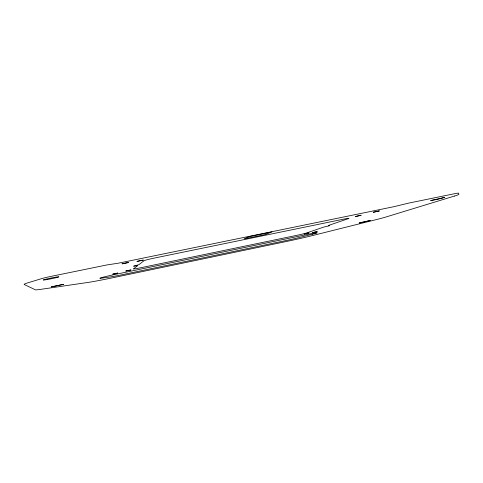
<?xml version="1.0" encoding="UTF-8"?>
<svg xmlns="http://www.w3.org/2000/svg" width="483" height="483" viewBox="0 0 483 483"><rect width="100%" height="100%" fill="white"/><g stroke="black" fill="none" stroke-linecap="round" stroke-linejoin="round"><path stroke-width="0.72" d="M137.063 261.381L143.318 260.077L137.075 261.394M355.271 216.559L361.163 215.231L355.325 216.577M117.731 273.1L112.744 274.139L117.737 273.076M370.159 220.538L359.274 222.971L370.159 220.538M430.776 200.554L437.833 199.262L444.752 197.372L430.776 200.554M63.484 284.366L51.427 286.872L63.484 284.366M122.096 263.827L128.49 262.504L122.121 263.809M137.601 265.68L133.435 268.922A8.682 0.344 -11.9 0 0 141.211 267.654L296.339 235.438A8.271 0.314 -12.4 0 0 306.403 233.017L322.946 227.354C324.262 226.672 333.505 225.247 328.307 225.519L348.34 218.654A9.877 0.435 -12.6 0 0 342.737 219.33L155.17 257.91A10.36 0.489 -11.9 0 0 144.025 260.717L138.887 264.684L133.616 266.169L137.601 265.68M304.169 233.995L308.915 232.957L304.169 233.995M373.383 212.242L379.348 210.926L373.383 212.242M312.579 232.619L317.253 231.599L312.604 232.607M125.84 271.011L130.851 269.961L125.84 271.011M249.379 236.549L244.169 238.825L266.061 234.327L271.929 231.925L249.379 236.549M454.352 196.086L385.796 217.048A28.582 1.014 -12.6 0 1 376.885 219.451L312.773 235.493A29.342 0.984 -12.4 0 1 285.701 241.639L112.919 277.725A31.172 1.081 -11.9 0 1 87.55 282.501L40.427 289.395A31.383 1.195 -11.7 0 1 35.446 289.83L24.247 284.517A39.316 1.878 -11.6 0 1 28.189 282.718L41.755 278.588A11.755 0.586 -11.5 0 1 51.615 276.264L106.767 264.968L118.317 263.193L393.856 206.7L408.413 203.168L453.199 193.991A10.644 0.459 -13 0 1 458.572 193.164L458.85 194.287A35.748 1.497 -12.9 0 1 454.352 196.086M312.247 234.285L299.768 237.431A14.979 0.513 -12.4 0 1 285.755 240.612L123.044 274.549A15.83 0.561 -11.9 0 1 110.196 276.952L101.732 278.136A16.235 0.586 -11.9 0 1 102.281 277.417A16.235 0.586 -11.9 0 1 116.548 274.139L306.892 234.533A15.269 0.531 -12.4 0 1 316.933 232.734A15.269 0.531 -12.4 0 1 312.247 234.285M46.936 279.585A7.939 0.38 -11.5 0 0 58.89 276.844A7.939 0.38 -11.5 0 0 47.527 278.788A7.939 0.38 -11.5 0 0 46.936 279.585"/></g></svg>
